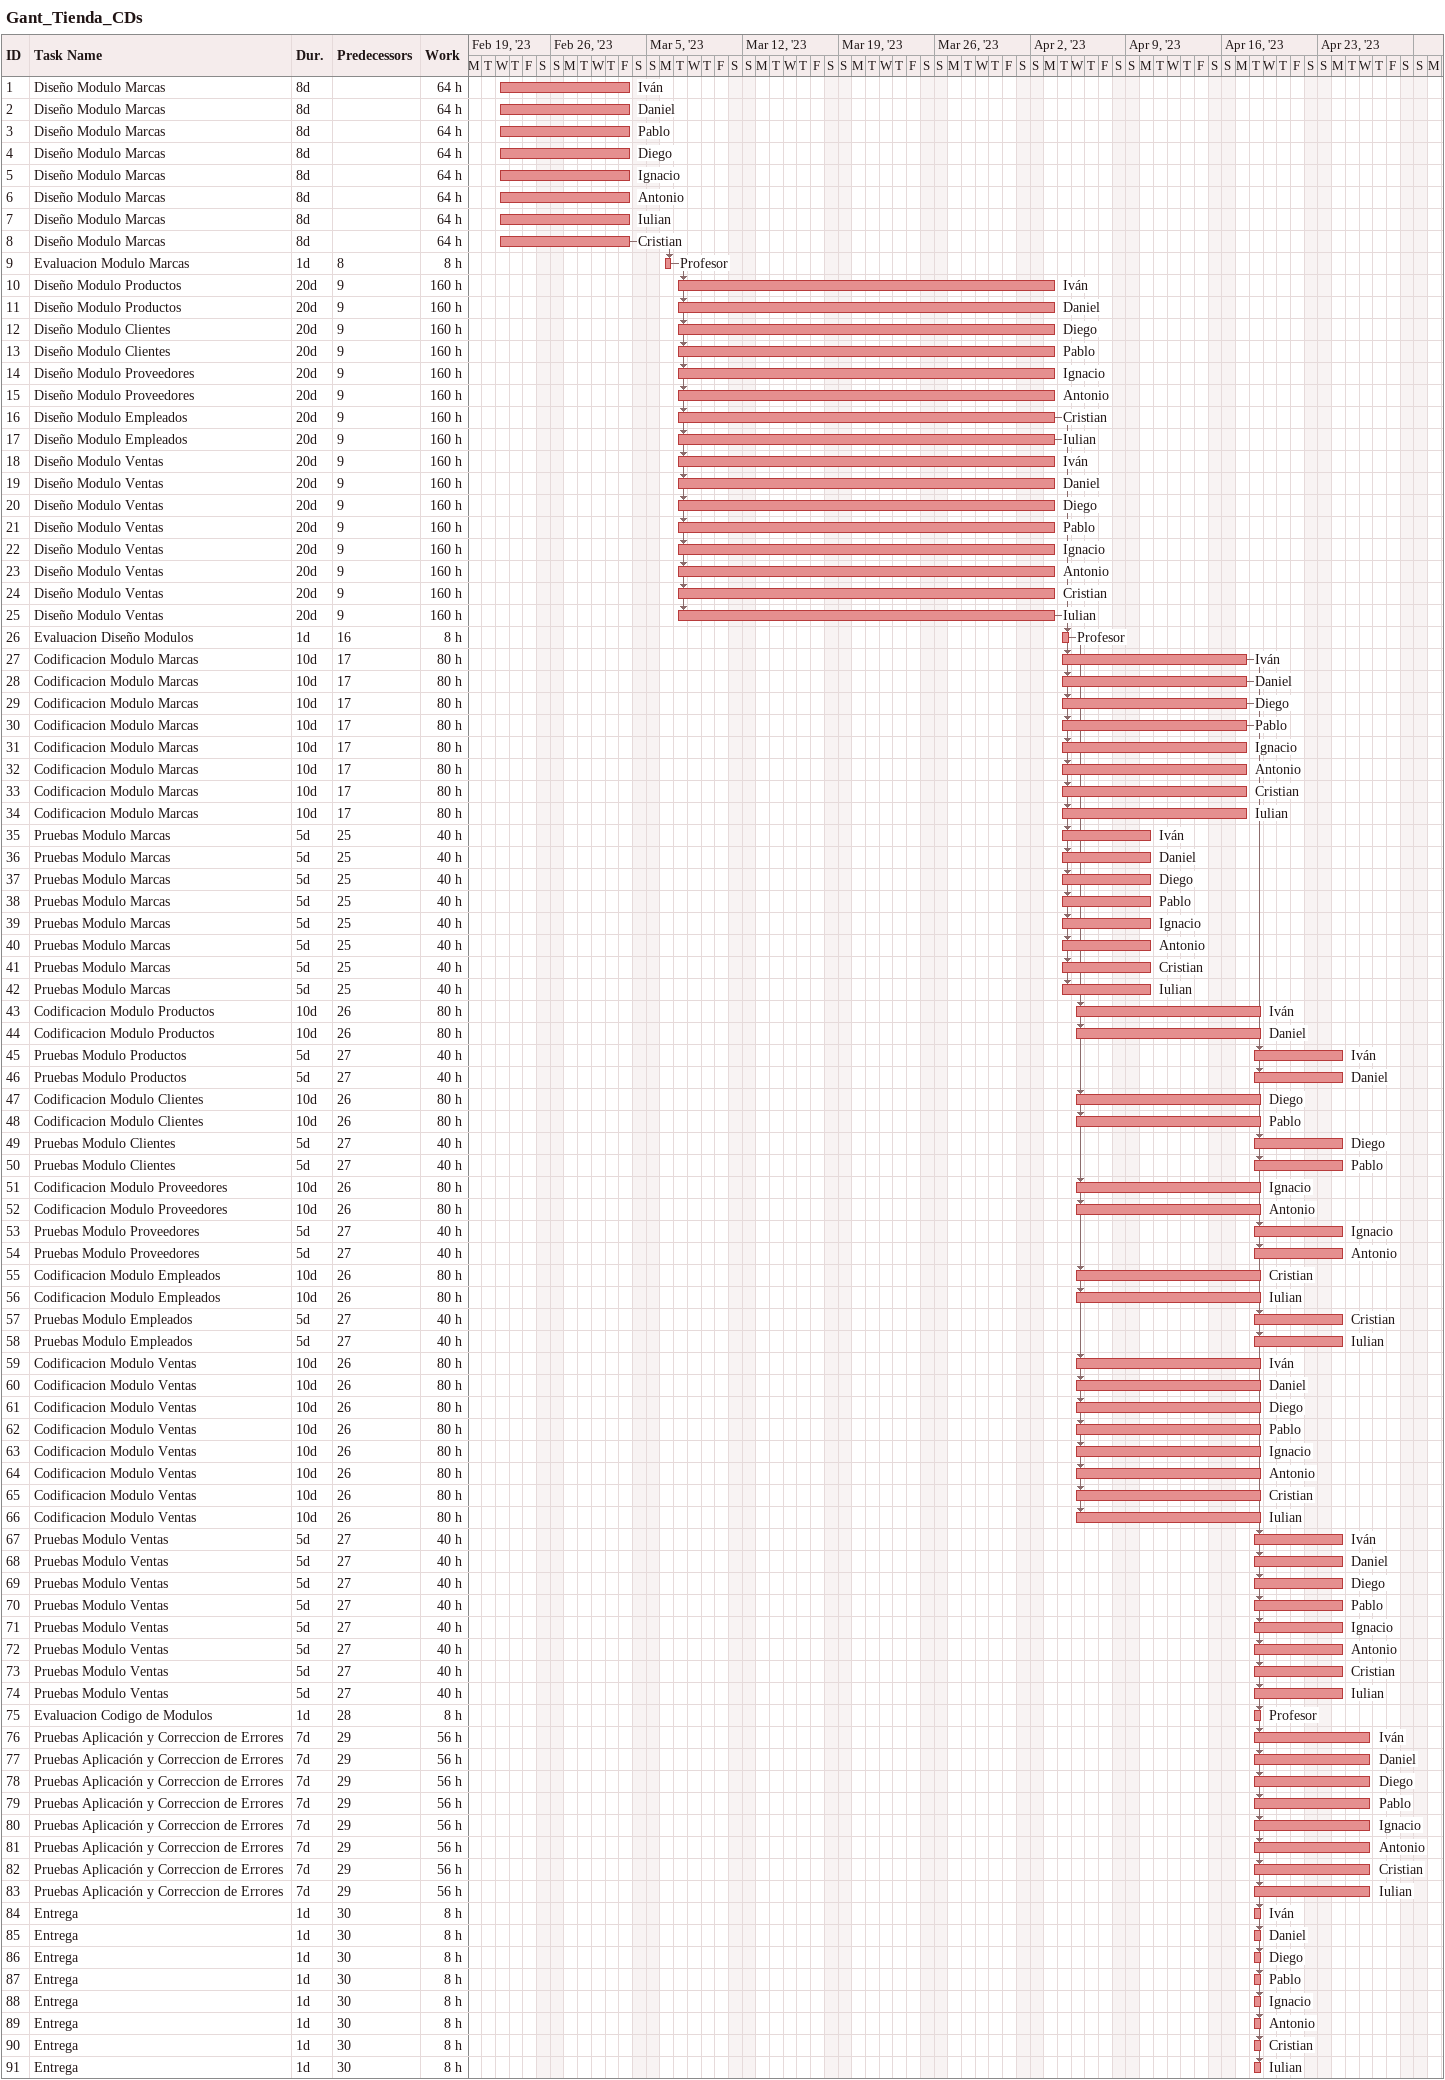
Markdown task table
Gant_Tienda_CDs

| ID | Task | Duration | Start | Finish | Predecessors | Resources | Work (h) |
|---|---|---|---|---|---|---|---|
| 1 | Diseño Modulo Marcas | 8d | 2023-02-22 | 2023-03-03 |  | Iván | 64 |
| 2 | Diseño Modulo Marcas | 8d | 2023-02-22 | 2023-03-03 |  | Daniel | 64 |
| 3 | Diseño Modulo Marcas | 8d | 2023-02-22 | 2023-03-03 |  | Pablo | 64 |
| 4 | Diseño Modulo Marcas | 8d | 2023-02-22 | 2023-03-03 |  | Diego | 64 |
| 5 | Diseño Modulo Marcas | 8d | 2023-02-22 | 2023-03-03 |  | Ignacio | 64 |
| 6 | Diseño Modulo Marcas | 8d | 2023-02-22 | 2023-03-03 |  | Antonio | 64 |
| 7 | Diseño Modulo Marcas | 8d | 2023-02-22 | 2023-03-03 |  | Iulian | 64 |
| 8 | Diseño Modulo Marcas | 8d | 2023-02-22 | 2023-03-03 |  | Cristian | 64 |
| 9 | Evaluacion Modulo Marcas | 1d | 2023-03-06 | 2023-03-06 | 8 | Profesor | 8 |
| 10 | Diseño Modulo Productos | 20d | 2023-03-07 | 2023-04-03 | 9 | Iván | 160 |
| 11 | Diseño Modulo Productos | 20d | 2023-03-07 | 2023-04-03 | 9 | Daniel | 160 |
| 12 | Diseño Modulo Clientes | 20d | 2023-03-07 | 2023-04-03 | 9 | Diego | 160 |
| 13 | Diseño Modulo Clientes | 20d | 2023-03-07 | 2023-04-03 | 9 | Pablo | 160 |
| 14 | Diseño Modulo Proveedores | 20d | 2023-03-07 | 2023-04-03 | 9 | Ignacio | 160 |
| 15 | Diseño Modulo Proveedores | 20d | 2023-03-07 | 2023-04-03 | 9 | Antonio | 160 |
| 16 | Diseño Modulo Empleados | 20d | 2023-03-07 | 2023-04-03 | 9 | Cristian | 160 |
| 17 | Diseño Modulo Empleados | 20d | 2023-03-07 | 2023-04-03 | 9 | Iulian | 160 |
| 18 | Diseño Modulo Ventas | 20d | 2023-03-07 | 2023-04-03 | 9 | Iván | 160 |
| 19 | Diseño Modulo Ventas | 20d | 2023-03-07 | 2023-04-03 | 9 | Daniel | 160 |
| 20 | Diseño Modulo Ventas | 20d | 2023-03-07 | 2023-04-03 | 9 | Diego | 160 |
| 21 | Diseño Modulo Ventas | 20d | 2023-03-07 | 2023-04-03 | 9 | Pablo | 160 |
| 22 | Diseño Modulo Ventas | 20d | 2023-03-07 | 2023-04-03 | 9 | Ignacio | 160 |
| 23 | Diseño Modulo Ventas | 20d | 2023-03-07 | 2023-04-03 | 9 | Antonio | 160 |
| 24 | Diseño Modulo Ventas | 20d | 2023-03-07 | 2023-04-03 | 9 | Cristian | 160 |
| 25 | Diseño Modulo Ventas | 20d | 2023-03-07 | 2023-04-03 | 9 | Iulian | 160 |
| 26 | Evaluacion Diseño Modulos | 1d | 2023-04-04 | 2023-04-04 | 16 | Profesor | 8 |
| 27 | Codificacion Modulo Marcas | 10d | 2023-04-04 | 2023-04-17 | 17 | Iván | 80 |
| 28 | Codificacion Modulo Marcas | 10d | 2023-04-04 | 2023-04-17 | 17 | Daniel | 80 |
| 29 | Codificacion Modulo Marcas | 10d | 2023-04-04 | 2023-04-17 | 17 | Diego | 80 |
| 30 | Codificacion Modulo Marcas | 10d | 2023-04-04 | 2023-04-17 | 17 | Pablo | 80 |
| 31 | Codificacion Modulo Marcas | 10d | 2023-04-04 | 2023-04-17 | 17 | Ignacio | 80 |
| 32 | Codificacion Modulo Marcas | 10d | 2023-04-04 | 2023-04-17 | 17 | Antonio | 80 |
| 33 | Codificacion Modulo Marcas | 10d | 2023-04-04 | 2023-04-17 | 17 | Cristian | 80 |
| 34 | Codificacion Modulo Marcas | 10d | 2023-04-04 | 2023-04-17 | 17 | Iulian | 80 |
| 35 | Pruebas Modulo Marcas | 5d | 2023-04-04 | 2023-04-10 | 25 | Iván | 40 |
| 36 | Pruebas Modulo Marcas | 5d | 2023-04-04 | 2023-04-10 | 25 | Daniel | 40 |
| 37 | Pruebas Modulo Marcas | 5d | 2023-04-04 | 2023-04-10 | 25 | Diego | 40 |
| 38 | Pruebas Modulo Marcas | 5d | 2023-04-04 | 2023-04-10 | 25 | Pablo | 40 |
| 39 | Pruebas Modulo Marcas | 5d | 2023-04-04 | 2023-04-10 | 25 | Ignacio | 40 |
| 40 | Pruebas Modulo Marcas | 5d | 2023-04-04 | 2023-04-10 | 25 | Antonio | 40 |
| 41 | Pruebas Modulo Marcas | 5d | 2023-04-04 | 2023-04-10 | 25 | Cristian | 40 |
| 42 | Pruebas Modulo Marcas | 5d | 2023-04-04 | 2023-04-10 | 25 | Iulian | 40 |
| 43 | Codificacion Modulo Productos | 10d | 2023-04-05 | 2023-04-18 | 26 | Iván | 80 |
| 44 | Codificacion Modulo Productos | 10d | 2023-04-05 | 2023-04-18 | 26 | Daniel | 80 |
| 45 | Pruebas Modulo Productos | 5d | 2023-04-18 | 2023-04-24 | 27 | Iván | 40 |
| 46 | Pruebas Modulo Productos | 5d | 2023-04-18 | 2023-04-24 | 27 | Daniel | 40 |
| 47 | Codificacion Modulo Clientes | 10d | 2023-04-05 | 2023-04-18 | 26 | Diego | 80 |
| 48 | Codificacion Modulo Clientes | 10d | 2023-04-05 | 2023-04-18 | 26 | Pablo | 80 |
| 49 | Pruebas Modulo Clientes | 5d | 2023-04-18 | 2023-04-24 | 27 | Diego | 40 |
| 50 | Pruebas Modulo Clientes | 5d | 2023-04-18 | 2023-04-24 | 27 | Pablo | 40 |
| 51 | Codificacion Modulo Proveedores | 10d | 2023-04-05 | 2023-04-18 | 26 | Ignacio | 80 |
| 52 | Codificacion Modulo Proveedores | 10d | 2023-04-05 | 2023-04-18 | 26 | Antonio | 80 |
| 53 | Pruebas Modulo Proveedores | 5d | 2023-04-18 | 2023-04-24 | 27 | Ignacio | 40 |
| 54 | Pruebas Modulo Proveedores | 5d | 2023-04-18 | 2023-04-24 | 27 | Antonio | 40 |
| 55 | Codificacion Modulo Empleados | 10d | 2023-04-05 | 2023-04-18 | 26 | Cristian | 80 |
| 56 | Codificacion Modulo Empleados | 10d | 2023-04-05 | 2023-04-18 | 26 | Iulian | 80 |
| 57 | Pruebas Modulo Empleados | 5d | 2023-04-18 | 2023-04-24 | 27 | Cristian | 40 |
| 58 | Pruebas Modulo Empleados | 5d | 2023-04-18 | 2023-04-24 | 27 | Iulian | 40 |
| 59 | Codificacion Modulo Ventas | 10d | 2023-04-05 | 2023-04-18 | 26 | Iván | 80 |
| 60 | Codificacion Modulo Ventas | 10d | 2023-04-05 | 2023-04-18 | 26 | Daniel | 80 |
| 61 | Codificacion Modulo Ventas | 10d | 2023-04-05 | 2023-04-18 | 26 | Diego | 80 |
| 62 | Codificacion Modulo Ventas | 10d | 2023-04-05 | 2023-04-18 | 26 | Pablo | 80 |
| 63 | Codificacion Modulo Ventas | 10d | 2023-04-05 | 2023-04-18 | 26 | Ignacio | 80 |
| 64 | Codificacion Modulo Ventas | 10d | 2023-04-05 | 2023-04-18 | 26 | Antonio | 80 |
| 65 | Codificacion Modulo Ventas | 10d | 2023-04-05 | 2023-04-18 | 26 | Cristian | 80 |
| 66 | Codificacion Modulo Ventas | 10d | 2023-04-05 | 2023-04-18 | 26 | Iulian | 80 |
| 67 | Pruebas Modulo Ventas | 5d | 2023-04-18 | 2023-04-24 | 27 | Iván | 40 |
| 68 | Pruebas Modulo Ventas | 5d | 2023-04-18 | 2023-04-24 | 27 | Daniel | 40 |
| 69 | Pruebas Modulo Ventas | 5d | 2023-04-18 | 2023-04-24 | 27 | Diego | 40 |
| 70 | Pruebas Modulo Ventas | 5d | 2023-04-18 | 2023-04-24 | 27 | Pablo | 40 |
| 71 | Pruebas Modulo Ventas | 5d | 2023-04-18 | 2023-04-24 | 27 | Ignacio | 40 |
| 72 | Pruebas Modulo Ventas | 5d | 2023-04-18 | 2023-04-24 | 27 | Antonio | 40 |
| 73 | Pruebas Modulo Ventas | 5d | 2023-04-18 | 2023-04-24 | 27 | Cristian | 40 |
| 74 | Pruebas Modulo Ventas | 5d | 2023-04-18 | 2023-04-24 | 27 | Iulian | 40 |
| 75 | Evaluacion Codigo de Modulos | 1d | 2023-04-18 | 2023-04-18 | 28 | Profesor | 8 |
| 76 | Pruebas Aplicación y Correccion de Errores | 7d | 2023-04-18 | 2023-04-26 | 29 | Iván | 56 |
| 77 | Pruebas Aplicación y Correccion de Errores | 7d | 2023-04-18 | 2023-04-26 | 29 | Daniel | 56 |
| 78 | Pruebas Aplicación y Correccion de Errores | 7d | 2023-04-18 | 2023-04-26 | 29 | Diego | 56 |
| 79 | Pruebas Aplicación y Correccion de Errores | 7d | 2023-04-18 | 2023-04-26 | 29 | Pablo | 56 |
| 80 | Pruebas Aplicación y Correccion de Errores | 7d | 2023-04-18 | 2023-04-26 | 29 | Ignacio | 56 |
| 81 | Pruebas Aplicación y Correccion de Errores | 7d | 2023-04-18 | 2023-04-26 | 29 | Antonio | 56 |
| 82 | Pruebas Aplicación y Correccion de Errores | 7d | 2023-04-18 | 2023-04-26 | 29 | Cristian | 56 |
| 83 | Pruebas Aplicación y Correccion de Errores | 7d | 2023-04-18 | 2023-04-26 | 29 | Iulian | 56 |
| 84 | Entrega | 1d | 2023-04-18 | 2023-04-18 | 30 | Iván | 8 |
| 85 | Entrega | 1d | 2023-04-18 | 2023-04-18 | 30 | Daniel | 8 |
| 86 | Entrega | 1d | 2023-04-18 | 2023-04-18 | 30 | Diego | 8 |
| 87 | Entrega | 1d | 2023-04-18 | 2023-04-18 | 30 | Pablo | 8 |
| 88 | Entrega | 1d | 2023-04-18 | 2023-04-18 | 30 | Ignacio | 8 |
| 89 | Entrega | 1d | 2023-04-18 | 2023-04-18 | 30 | Antonio | 8 |
| 90 | Entrega | 1d | 2023-04-18 | 2023-04-18 | 30 | Cristian | 8 |
| 91 | Entrega | 1d | 2023-04-18 | 2023-04-18 | 30 | Iulian | 8 |
